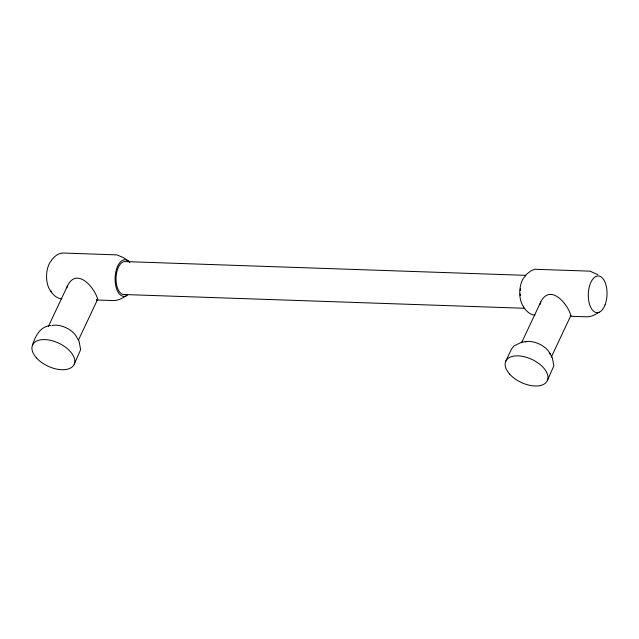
<?xml version="1.0" encoding="UTF-8"?>
<svg xmlns="http://www.w3.org/2000/svg" width="639" height="639" viewBox="0 0 639 639"><rect width="100%" height="100%" fill="white"/><g stroke="black" fill="none" stroke-linecap="round" stroke-linejoin="round"><path stroke-width="0.96" d="M78.453 340.1L97.679 299.26C94.676 287.526 76.872 266.958 67.55 285.713L48.332 326.561M551.233 357.249L570.867 315.522C567.871 303.789 550.067 283.221 540.746 301.975L521.528 342.823M540.019 304.468L540.746 301.975M66.879 287.814L67.55 285.713M32.437 345.268C35.217 336.306 40.201 326.225 50.777 325.57M74.276 364.07L80.618 349.661L79.14 341.426L76.337 336.481A16.518 9.138 25.2 0 0 51.967 325.531M505.633 361.53L511.488 349.078L513.98 345.899L521.6 342.232L527.103 341.466M547.463 380.333L553.813 365.923L552.336 357.688L549.532 352.744M97.679 299.26L96.625 299.963M570.867 315.522L570.531 315.962M51.408 260.273C54.179 256.646 58.373 252.828 63.189 253.036L116.817 254.881L123.079 257.421L128.575 261.167M525.969 274.698L530.937 270.872L534.547 269.267L590.013 271.144L597.848 274.738M126.115 295.929C122.345 298.197 118.119 300.681 113.59 300.57L96.529 299.987M599.31 312.191C595.54 314.46 591.315 316.944 586.786 316.832L570.667 316.281M525.841 275.353L125.635 261.599A16.518 8.435 -88 0 0 116.042 277.885A16.518 8.435 -88 0 0 124.637 294.515M123.311 294.491L524.507 308.278M61.887 298.796C57.007 298.852 53.069 294.723 50.473 290.961M535.083 315.059C530.202 315.115 526.264 310.985 523.668 307.223M525.162 341.793A16.518 9.138 25.2 0 1 550.307 354.437M520.346 295.633A16.518 8.435 -88 0 1 520.234 293.932M520.29 290.481A16.518 8.435 -88 0 1 520.458 288.764M127.544 295.066A18.355 9.369 -88 0 1 115.18 276.423A18.355 9.369 -88 0 1 129.845 262.501M523.557 306.704A17.437 8.898 -88 0 1 519.826 290.402A17.437 8.898 -88 0 1 525.745 275.768M51.567 291.711A17.437 8.898 -88 0 1 46.551 276.871A17.437 8.898 -88 0 1 51.264 260.72M605.069 304.851A18.355 9.369 -88 0 0 598.959 276.032A18.355 9.369 -88 0 0 588.966 302.039A18.355 9.369 -88 0 0 605.069 304.851M36.495 357.912A22.94 12.7 25.2 0 0 73.269 365.804A22.94 12.7 25.2 0 0 50.297 340.291A22.94 12.7 25.2 0 0 36.495 357.912M509.69 374.174A22.94 12.7 25.2 0 0 546.465 382.066A22.94 12.7 25.2 0 0 523.485 356.554A22.94 12.7 25.2 0 0 509.69 374.174"/></g></svg>
